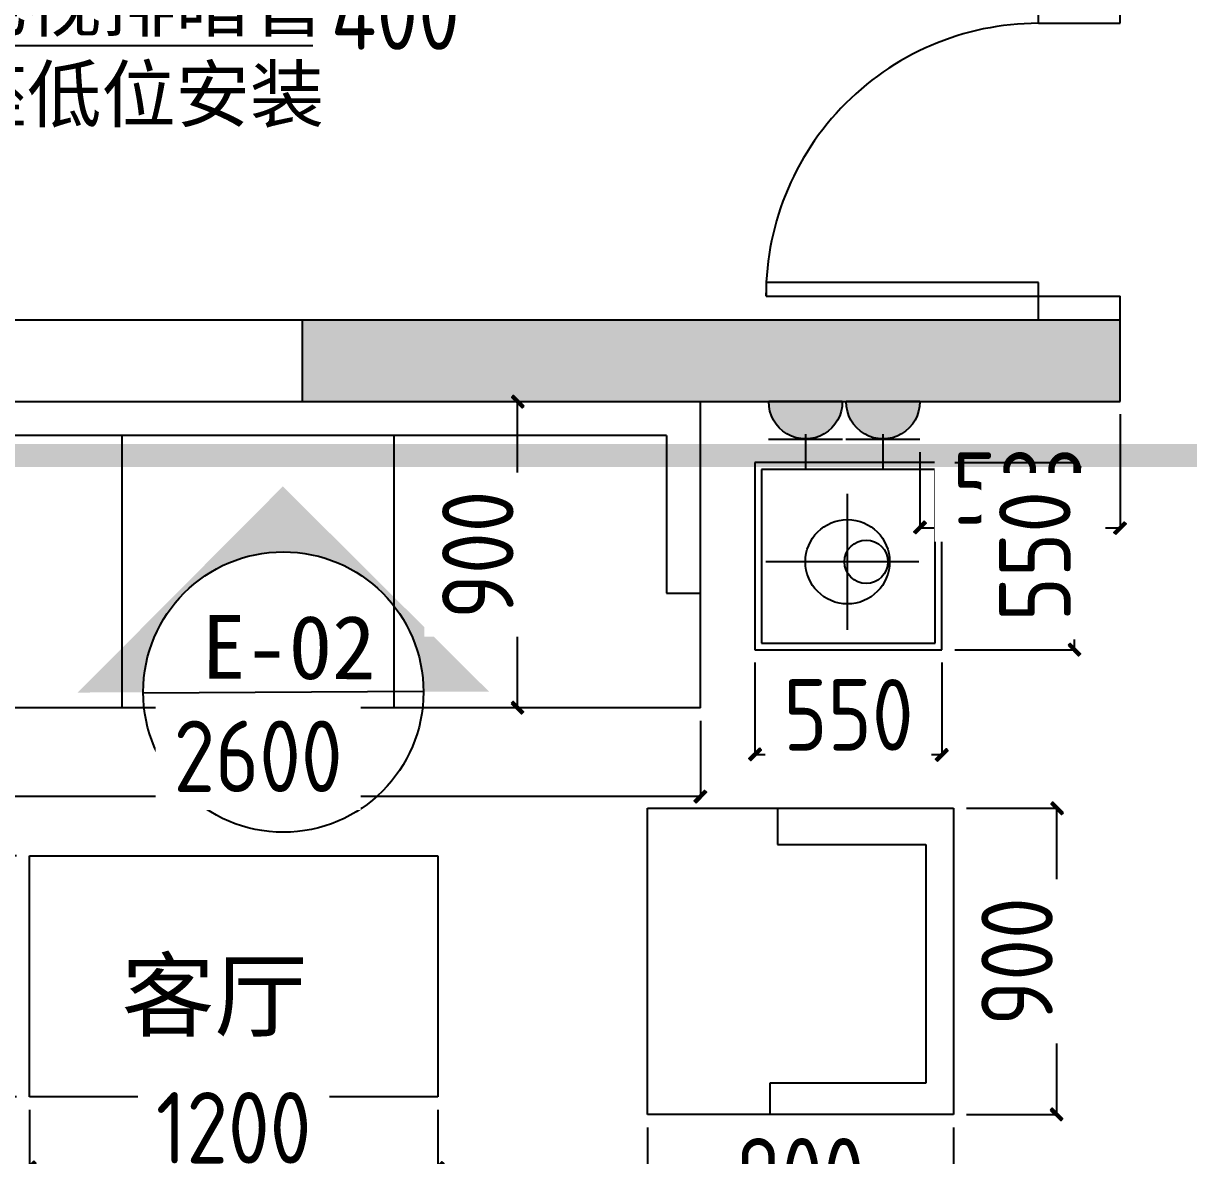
# Model space of a CAD drawing. Extents: x -74236 to 286982, y -14633 to 132816.
# Drawn here: x 120042 to 123466, y 108799 to 112126 of the extents above; entities that cross this region are included whole.
import ezdxf

# ---------------------------------------------------------------- set-up
doc = ezdxf.new("R2010")
doc.units = 0
doc.header["$LTSCALE"] = 10
doc.header["$MEASUREMENT"] = 0
doc.header["$PDSIZE"] = 5
for name, color, linetype in [('1活动家具', 4, 'Continuous'), ('4立面索引图', 2, 'Continuous'), ('8强弱电布置', 3, 'Continuous'), ('9给排水管线', 3, 'Continuous'), ('图框', 4, 'Continuous'), ('家具尺寸', 7, 'Continuous')]:
    doc.layers.add(name, color=color, linetype=linetype)
doc.styles.add('pw50', font='simhei.ttf', dxfattribs={"height": 100})
doc.styles.add('ROMANS', font='romans.shx', dxfattribs={"width": 0.7, "bigfont": 'hzdxf.shx'})
doc.styles.get("Standard").update_dxf_attribs({"font": 'gbenor.shx', "bigfont": 'gbcbig.shx'})
doc.dimstyles.new('TZ1-1', dxfattribs={"dimscale": 60, "dimtxt": 1.5, "dimasz": 1.5, "dimexe": 2, "dimexo": 1, "dimgap": 1, "dimtad": 1, "dimdec": 0, "dimrnd": 0.7, "dimzin": 0, "dimdsep": 46, "dimtxsty": 'ROMANS', "dimblk": 'ARCHTICK', "dimcen": 0, "dimdle": 2, "dimclrd": 250, "dimclre": 9, "dimclrt": 1, "dimadec": 0, "dimazin": 0, "dimtfac": 1, "dimtdec": 0, "dimtix": 1, "dimtmove": 2, "dimatfit": 3, "dimldrblk": 'DOT', "dimfxl": 1, "dimtolj": 1, "dimtzin": 0, "dimarcsym": 0})
doc.dimstyles.new('wl20', dxfattribs={"dimscale": 60, "dimtxt": 1.8, "dimasz": 0.03, "dimexe": 0, "dimexo": 0.625, "dimgap": 0.2, "dimtad": 1, "dimdec": 0, "dimrnd": 0.05, "dimdsep": 46, "dimtxsty": 'Standard', "dimblk": 'BZ', "dimcen": 0.06, "dimclrd": 127, "dimclre": 127, "dimclrt": 1, "dimadec": 0, "dimazin": 0, "dimtfac": 1, "dimtdec": 0, "dimtix": 1, "dimtmove": 2, "dimatfit": 3, "dimldrblk": 'jt', "dimfxl": 1, "dimtvp": 1, "dimtfill": 1, "dimtolj": 1, "dimtzin": 0, "dimarcsym": 0})

# ---------------------------------------------------------------- blocks, each defined once
blk = doc.blocks.new('fdgfsz')
blk.add_hatch(color=8).paths.add_polyline_path([(147682.2, 95207.6), (145278.7, 95207.6), (145278.7, 94967.6), (147682.2, 94967.6)])
at = {"color": 8}
for p, q in [((147682.2, 96078.6), (147682.2, 96497.6)), ((147442.2, 96078.6), (147442.2, 96227.6)), ((147442.2, 96078.6), (147682.2, 96078.6)), ((147442.2, 95277.6), (147682.2, 95277.6)), ((147442.2, 95207.6), (147442.2, 95277.6)), ((147682.2, 94967.6), (147682.2, 95277.6)), ((141882.2, 95207.6), (147682.2, 95207.6)), ((145278.7, 95207.6), (145278.7, 94967.6)), ((141642.2, 94967.6), (147682.2, 94967.6))]:
    blk.add_line(p, q, dxfattribs=at)
at = {"layer": '1活动家具', "color": 8}
for p, q in [((147442.2, 95317.6), (146642.2, 95317.6)), ((146642.2, 95317.6), (146642.2, 95277.6)), ((147442.2, 95277.6), (147442.2, 95317.6)), ((146642.2, 95277.6), (147442.2, 95277.6)), ((143848.6, 94967.6), (146449, 94967.6)), ((146449, 94067.6), (146449, 94967.6)), ((146349, 94867.6), (143948.6, 94867.6)), ((144748.6, 94867.6), (144748.6, 94067.6)), ((145549, 94067.6), (145549, 94867.6)), ((146349, 94867.6), (146349, 94404.2)), ((147158.5, 94788.2), (146608.5, 94788.2)), ((146608.5, 94788.2), (146608.5, 94238.2)), ((147138.5, 94768.2), (146628.5, 94768.2)), ((146628.5, 94768.2), (146628.5, 94258.2)), ((147138.5, 94258.2), (147138.5, 94768.2)), ((147158.5, 94238.2), (147158.5, 94788.2)), ((146880.8, 94296.9), (146880.8, 94696.9)), ((147090.4, 94496.9), (146640.4, 94496.9)), ((146959.8, 94496.9), (146880.8, 94496.9)), ((146349, 94404.2), (146449, 94404.2)), ((146349, 94404.2), (146449, 94404.2)), ((146628.5, 94258.2), (147138.5, 94258.2)), ((146608.5, 94238.2), (147158.5, 94238.2)), ((146449, 94067.6), (143848.6, 94067.6)), ((146292.7, 92873), (146292.7, 93773)), ((146292.7, 93773), (147192.7, 93773)), ((146675.3, 93773), (146675.3, 93666.4)), ((147192.7, 93773), (147192.7, 92873)), ((146675.3, 93666.4), (147110.6, 93666.4)), ((147110.6, 93666.4), (147110.6, 92965.7)), ((144476.8, 92924.9), (144476.8, 93632.9)), ((144476.8, 93632.9), (145677.2, 93632.9)), ((145677.2, 93632.9), (145677.2, 92924.9)), ((147110.6, 92965.7), (146652.2, 92965.7)), ((146652.2, 92965.7), (146652.2, 92873)), ((145677.2, 92924.9), (144476.8, 92924.9)), ((147192.7, 92873), (146292.7, 92873))]:
    blk.add_line(p, q, dxfattribs=at)
for centre, radius in [((146880.8, 94496.9), 123.8), ((146935.7, 94496.9), 63.9)]:
    blk.add_circle(centre, radius, dxfattribs=at)
blk.add_arc((147442.2, 95277.6), 801, 87.1376, 180, dxfattribs=at)
at = {"layer": '1活动家具', "color": 8, "style": 'pw50'}
blk.add_text('客厅', height=200, dxfattribs=at).set_placement((144747.6, 93123.2))
blk = doc.blocks.new('wsreyhurj')
at = {"layer": '8强弱电布置'}
blk.add_hatch(color=256, dxfattribs=at).paths.add_polyline_path([(3424.5, -572418.9), (3100.4, -572418.9, -1.018497)])
for p, q in [((3261.4, -572278.6), (3261.4, -572129.2)), ((3424, -572255.9), (3098, -572255.9)), ((3423.9, -572422.6), (3099.9, -572422.6))]:
    blk.add_line(p, q, dxfattribs=at)
blk.add_arc((3261.9, -572419.7), 162, 358.95, 181.05, dxfattribs=at)
blk = doc.blocks.new('_Dot')
at = {"color": 0, "linetype": 'ByBlock', "lineweight": -2}
blk.add_line((-0.5, 0), (-1, 0), dxfattribs=at)
at = {"color": 0, "linetype": 'ByBlock', "const_width": 0.5}
blk.add_lwpolyline([(-0.25, 0, 1), (0.25, 0, 1)], format="xyb", close=True, dxfattribs=at)
blk = doc.blocks.new('BZ')
at = {"layer": '图框', "linetype": 'Continuous'}
blk.add_hatch(color=2, dxfattribs=at).paths.add_polyline_path([(9.6, 6.5), (6.6, 9.4), (-10.5, -7.5), (-7.4, -10.7)])
blk.add_lwpolyline([(-7.4, -10.7), (9.6, 6.5), (6.6, 9.4), (-10.5, -7.5), (-7.4, -10.7)], dxfattribs=at)
blk = doc.blocks.new('*D476')
at = {"layer": '8强弱电布置', "color": 127, "lineweight": -2, "transparency": 16777216}
for p, q in [((123265, 110977.1), (123265, 110643.8)), ((122676, 110866), (122676, 110643.8)), ((122677.8, 110643.8), (123263.2, 110643.8))]:
    blk.add_line(p, q, dxfattribs=at)
at = {"layer": 'Defpoints', "color": 0, "transparency": 16777216}
for p in [(123265, 111014.6), (122676, 110903.5), (123265, 110643.8)]:
    blk.add_point(p, dxfattribs=at)
at = {"layer": '8强弱电布置', "color": 127, "lineweight": -2, "transparency": 16777216, "xscale": 1.8, "yscale": 1.8, "zscale": 1.8, "rotation": 180}
blk.add_blockref('BZ', (122676, 110643.8), dxfattribs=at)
at = {"layer": '8强弱电布置', "color": 127, "lineweight": -2, "transparency": 16777216, "xscale": 1.8, "yscale": 1.8, "zscale": 1.8}
blk.add_blockref('BZ', (123265, 110643.8), dxfattribs=at)
at = {"layer": '8强弱电布置', "color": 1, "transparency": 16777216, "insert": (122970.5, 110760.8), "char_height": 210, "attachment_point": 5, "bg_fill": 3, "box_fill_scale": 1.25, "bg_fill_color": 256, "bg_fill_true_color": 13158600, "bg_fill_transparency": 0}
blk.add_mtext('\\A1;589', dxfattribs=at)
blk = doc.blocks.new('jt')
at = {"layer": '图框', "linetype": 'Continuous'}
blk.add_hatch(color=2, dxfattribs=at).paths.add_polyline_path([(-22, 17.7), (-16.7, 22.2), (0, 0), (-16.7, -22), (-22, -17.6), (-5.7, 0)])
blk.add_lwpolyline([(-22, 17.7), (-16.7, 22.2), (0, 0), (-16.7, -22), (-22, -17.6), (-5.7, 0), (-22, 17.7)], dxfattribs=at)
blk = doc.blocks.new('*D549')
at = {"layer": 'Defpoints', "color": 0, "transparency": 16777216}
for p in [(119431.4, 110114.6), (122031.8, 110114.6), (122031.8, 109855.5)]:
    blk.add_point(p, dxfattribs=at)
at = {"layer": '家具尺寸', "color": 127, "lineweight": -2, "transparency": 16777216}
for p, q in [((119431.4, 110077.1), (119431.4, 109855.5)), ((122031.8, 110077.1), (122031.8, 109855.5)), ((119433.2, 109855.5), (122030, 109855.5))]:
    blk.add_line(p, q, dxfattribs=at)
at = {"layer": '家具尺寸', "color": 127, "lineweight": -2, "transparency": 16777216, "xscale": 1.8, "yscale": 1.8, "zscale": 1.8, "rotation": 180}
blk.add_blockref('BZ', (119431.4, 109855.5), dxfattribs=at)
at = {"layer": '家具尺寸', "color": 127, "lineweight": -2, "transparency": 16777216, "xscale": 1.8, "yscale": 1.8, "zscale": 1.8}
blk.add_blockref('BZ', (122031.8, 109855.5), dxfattribs=at)
at = {"layer": '家具尺寸', "color": 1, "transparency": 16777216, "insert": (120731.6, 109972.5), "char_height": 210, "attachment_point": 5, "bg_fill": 3, "box_fill_scale": 1.25, "bg_fill_color": 256, "bg_fill_true_color": 13158600, "bg_fill_transparency": 0}
blk.add_mtext('\\A1;2600', dxfattribs=at)
blk = doc.blocks.new('*D550')
at = {"layer": 'Defpoints', "color": 0, "transparency": 16777216}
for p in [(121490.6, 111014.6), (121494.3, 111014.6), (121490.6, 110114.6)]:
    blk.add_point(p, dxfattribs=at)
at = {"layer": '家具尺寸', "color": 127, "lineweight": -2, "transparency": 16777216}
blk.add_line((121494.3, 110116.4), (121494.3, 111012.8), dxfattribs=at)
at = {"layer": '家具尺寸', "color": 127, "lineweight": -2, "transparency": 16777216, "xscale": 1.8, "yscale": 1.8, "zscale": 1.8}
for p, rotation in [((121494.3, 111014.6), 90), ((121494.3, 110114.6), 270)]:
    blk.add_blockref('BZ', p, dxfattribs=dict(at, rotation=rotation))
at = {"layer": '家具尺寸', "color": 1, "transparency": 16777216, "insert": (121377.3, 110564.6), "char_height": 210, "attachment_point": 5, "rotation": 90, "bg_fill": 3, "box_fill_scale": 1.25, "bg_fill_color": 256, "bg_fill_true_color": 13158600, "bg_fill_transparency": 0}
blk.add_mtext('\\A1;900', dxfattribs=at)
blk = doc.blocks.new('*D551')
at = {"layer": 'Defpoints', "color": 0, "transparency": 16777216}
for p in [(120059.6, 108971.8), (121260.1, 108971.8), (120059.6, 108764.2)]:
    blk.add_point(p, dxfattribs=at)
at = {"layer": '家具尺寸', "color": 127, "lineweight": -2, "transparency": 16777216}
for p, q in [((120059.6, 108934.3), (120059.6, 108764.2)), ((121260.1, 108934.3), (121260.1, 108764.2)), ((121258.3, 108764.2), (120061.4, 108764.2))]:
    blk.add_line(p, q, dxfattribs=at)
at = {"layer": '家具尺寸', "color": 127, "lineweight": -2, "transparency": 16777216, "xscale": 1.8, "yscale": 1.8, "zscale": 1.8, "rotation": 180}
blk.add_blockref('BZ', (120059.6, 108764.2), dxfattribs=at)
at = {"layer": '家具尺寸', "color": 127, "lineweight": -2, "transparency": 16777216, "xscale": 1.8, "yscale": 1.8, "zscale": 1.8}
blk.add_blockref('BZ', (121260.1, 108764.2), dxfattribs=at)
at = {"layer": '家具尺寸', "color": 1, "transparency": 16777216, "insert": (120659.8, 108881.2), "char_height": 210, "attachment_point": 5, "bg_fill": 3, "box_fill_scale": 1.25, "bg_fill_color": 256, "bg_fill_true_color": 13158600, "bg_fill_transparency": 0}
blk.add_mtext('\\A1;1200', dxfattribs=at)
blk = doc.blocks.new('*D552')
at = {"layer": 'Defpoints', "color": 0, "transparency": 16777216}
for p in [(119837.1, 109679.9), (120059.6, 109679.9), (120059.6, 108971.8)]:
    blk.add_point(p, dxfattribs=at)
at = {"layer": '家具尺寸', "color": 127, "lineweight": -2, "transparency": 16777216}
for p, q in [((120022.1, 109679.9), (119837.1, 109679.9)), ((119837.1, 108973.6), (119837.1, 109678.1)), ((120022.1, 108971.8), (119837.1, 108971.8))]:
    blk.add_line(p, q, dxfattribs=at)
at = {"layer": '家具尺寸', "color": 127, "lineweight": -2, "transparency": 16777216, "xscale": 1.8, "yscale": 1.8, "zscale": 1.8}
for p, rotation in [((119837.1, 109679.9), 90), ((119837.1, 108971.8), 270)]:
    blk.add_blockref('BZ', p, dxfattribs=dict(at, rotation=rotation))
at = {"layer": '家具尺寸', "color": 1, "transparency": 16777216, "insert": (119720.1, 109325.8), "char_height": 210, "attachment_point": 5, "rotation": 90, "bg_fill": 3, "box_fill_scale": 1.25, "bg_fill_color": 256, "bg_fill_true_color": 13158600, "bg_fill_transparency": 0}
blk.add_mtext('\\A1;708', dxfattribs=at)
blk = doc.blocks.new('*D553')
at = {"layer": 'Defpoints', "color": 0, "transparency": 16777216}
for p in [(121875.5, 108920), (122775.5, 108920), (122775.5, 108629.2)]:
    blk.add_point(p, dxfattribs=at)
at = {"layer": '家具尺寸', "color": 127, "lineweight": -2, "transparency": 16777216}
for p, q in [((121875.5, 108882.5), (121875.5, 108629.2)), ((122775.5, 108882.5), (122775.5, 108629.2)), ((121877.3, 108629.2), (122773.7, 108629.2))]:
    blk.add_line(p, q, dxfattribs=at)
at = {"layer": '家具尺寸', "color": 127, "lineweight": -2, "transparency": 16777216, "xscale": 1.8, "yscale": 1.8, "zscale": 1.8, "rotation": 180}
blk.add_blockref('BZ', (121875.5, 108629.2), dxfattribs=at)
at = {"layer": '家具尺寸', "color": 127, "lineweight": -2, "transparency": 16777216, "xscale": 1.8, "yscale": 1.8, "zscale": 1.8}
blk.add_blockref('BZ', (122775.5, 108629.2), dxfattribs=at)
at = {"layer": '家具尺寸', "color": 1, "transparency": 16777216, "insert": (122325.5, 108746.2), "char_height": 210, "attachment_point": 5, "bg_fill": 3, "box_fill_scale": 1.25, "bg_fill_color": 256, "bg_fill_true_color": 13158600, "bg_fill_transparency": 0}
blk.add_mtext('\\A1;900', dxfattribs=at)
blk = doc.blocks.new('*D554')
at = {"layer": 'Defpoints', "color": 0, "transparency": 16777216}
for p in [(122775.5, 109820), (123078.8, 109820), (122775.5, 108920)]:
    blk.add_point(p, dxfattribs=at)
at = {"layer": '家具尺寸', "color": 127, "lineweight": -2, "transparency": 16777216}
for p, q in [((122813, 109820), (123078.8, 109820)), ((123078.8, 108921.8), (123078.8, 109818.2)), ((122813, 108920), (123078.8, 108920))]:
    blk.add_line(p, q, dxfattribs=at)
at = {"layer": '家具尺寸', "color": 127, "lineweight": -2, "transparency": 16777216, "xscale": 1.8, "yscale": 1.8, "zscale": 1.8}
for p, rotation in [((123078.8, 109820), 90), ((123078.8, 108920), 270)]:
    blk.add_blockref('BZ', p, dxfattribs=dict(at, rotation=rotation))
at = {"layer": '家具尺寸', "color": 1, "transparency": 16777216, "insert": (122961.8, 109370), "char_height": 210, "attachment_point": 5, "rotation": 90, "bg_fill": 3, "box_fill_scale": 1.25, "bg_fill_color": 256, "bg_fill_true_color": 13158600, "bg_fill_transparency": 0}
blk.add_mtext('\\A1;900', dxfattribs=at)
blk = doc.blocks.new('*D557')
at = {"layer": 'Defpoints', "color": 0, "transparency": 16777216}
for p in [(122741.3, 110835.2), (123131.1, 110835.2), (122741.3, 110285.2)]:
    blk.add_point(p, dxfattribs=at)
at = {"layer": '家具尺寸', "color": 127, "lineweight": -2, "transparency": 16777216}
for p, q in [((122778.8, 110835.2), (123131.1, 110835.2)), ((123131.1, 110287), (123131.1, 110833.4)), ((122778.8, 110285.2), (123131.1, 110285.2))]:
    blk.add_line(p, q, dxfattribs=at)
at = {"layer": '家具尺寸', "color": 127, "lineweight": -2, "transparency": 16777216, "xscale": 1.8, "yscale": 1.8, "zscale": 1.8}
for p, rotation in [((123131.1, 110835.2), 90), ((123131.1, 110285.2), 270)]:
    blk.add_blockref('BZ', p, dxfattribs=dict(at, rotation=rotation))
at = {"layer": '家具尺寸', "color": 1, "transparency": 16777216, "insert": (123014.1, 110560.2), "char_height": 210, "attachment_point": 5, "rotation": 90, "bg_fill": 3, "box_fill_scale": 1.25, "bg_fill_color": 256, "bg_fill_true_color": 13158600, "bg_fill_transparency": 0}
blk.add_mtext('\\A1;550', dxfattribs=at)
blk = doc.blocks.new('*D558')
at = {"layer": 'Defpoints', "color": 0, "transparency": 16777216}
for p in [(122191.3, 110285.2), (122741.3, 110285.2), (122741.3, 109977.3)]:
    blk.add_point(p, dxfattribs=at)
at = {"layer": '家具尺寸', "color": 127, "lineweight": -2, "transparency": 16777216}
for p, q in [((122191.3, 110247.7), (122191.3, 109977.3)), ((122741.3, 110247.7), (122741.3, 109977.3)), ((122193.1, 109977.3), (122739.5, 109977.3))]:
    blk.add_line(p, q, dxfattribs=at)
at = {"layer": '家具尺寸', "color": 127, "lineweight": -2, "transparency": 16777216, "xscale": 1.8, "yscale": 1.8, "zscale": 1.8, "rotation": 180}
blk.add_blockref('BZ', (122191.3, 109977.3), dxfattribs=at)
at = {"layer": '家具尺寸', "color": 127, "lineweight": -2, "transparency": 16777216, "xscale": 1.8, "yscale": 1.8, "zscale": 1.8}
blk.add_blockref('BZ', (122741.3, 109977.3), dxfattribs=at)
at = {"layer": '家具尺寸', "color": 1, "transparency": 16777216, "insert": (122466.3, 110094.3), "char_height": 210, "attachment_point": 5, "bg_fill": 3, "box_fill_scale": 1.25, "bg_fill_color": 256, "bg_fill_true_color": 13158600, "bg_fill_transparency": 0}
blk.add_mtext('\\A1;550', dxfattribs=at)
blk = doc.blocks.new('*D571')
at = {"layer": 'Defpoints', "color": 0, "transparency": 16777216}
for p in [(120935, 112374.6), (121334.6, 112374.6)]:
    blk.add_point(p, dxfattribs=at)
at = {"layer": '家具尺寸', "color": 127, "lineweight": -2, "transparency": 16777216}
for p, q in [((120935, 112337.1), (120935, 112035.8)), ((121334.6, 112337.1), (121334.6, 112035.8)), ((121332.8, 112035.8), (120936.8, 112035.8))]:
    blk.add_line(p, q, dxfattribs=at)
at = {"layer": '家具尺寸', "color": 127, "lineweight": -2, "transparency": 16777216, "xscale": 1.8, "yscale": 1.8, "zscale": 1.8, "rotation": 180}
blk.add_blockref('BZ', (120935, 112035.8), dxfattribs=at)
at = {"layer": '家具尺寸', "color": 127, "lineweight": -2, "transparency": 16777216, "xscale": 1.8, "yscale": 1.8, "zscale": 1.8}
blk.add_blockref('BZ', (121334.6, 112035.8), dxfattribs=at)
at = {"layer": '家具尺寸', "color": 1, "transparency": 16777216, "insert": (121134.8, 112152.8), "char_height": 210, "attachment_point": 5, "bg_fill": 3, "box_fill_scale": 1.25, "bg_fill_color": 256, "bg_fill_true_color": 13158600, "bg_fill_transparency": 0}
blk.add_mtext('\\A1;400', dxfattribs=at)
at = {"layer": 'Defpoints', "color": 0, "transparency": 16777216}
blk.add_point((120935, 112035.8), dxfattribs=at)

msp = doc.modelspace()

# ---------------------------------------------------------------- hatches: boundary and pattern name
at = {"layer": '4立面索引图'}
msp.add_hatch(color=3, dxfattribs=at).paths.add_polyline_path([(120804.4, 110765.3), (120201.8, 110159.8), (120394, 110160.3, -1), (121217.7, 110162.3), (121409.9, 110162.7)])

# ---------------------------------------------------------------- linework, layer by layer
at = {"layer": '4立面索引图', "color": 3}
msp.add_line((120394, 110158.8), (121217.7, 110163.8), dxfattribs=at)
msp.add_circle((120805.8, 110161.3), 411.8, dxfattribs=at)

# ---------------------------------------------------------------- block references
at = {"color": 253}
msp.add_blockref('fdgfsz', (-24417.2, 16047), dxfattribs=at)
at = {"layer": '8强弱电布置', "xscale": -0.6666666666023958, "yscale": 0.6666666666023958, "zscale": 0.6666666666023958, "rotation": 180}
for p in [(120165.8, -270600.5), (120393.3, -270600.5)]:
    msp.add_blockref('wsreyhurj', p, dxfattribs=at)

# ---------------------------------------------------------------- texts
at = {"layer": '4立面索引图', "color": 2, "attachment_point": 9, "rotation": 359.7927, "style": 'pw50'}
for s, insert, char_height, width in [('E-02', (121076.1, 110195.7), 187.2, 793.52), ('{\\fArial|b0|i0|c0|p32;16}', (120979, 109834.2), 274.56, 353.196)]:
    msp.add_mtext(s, dxfattribs=dict(at, insert=insert, char_height=char_height, width=width))
at = {"layer": '8强弱电布置', "color": 1, "insert": (120925.9, 111818.8), "char_height": 160, "width": 2358.973, "attachment_point": 9, "style": 'pw50'}
msp.add_mtext('挂壁电视排暗管\\P插座低位安装', dxfattribs=at)

# ---------------------------------------------------------------- leaders
at = {"layer": '8强弱电布置'}
msp.add_leader([(119192.9, 111365.7), (119368.4, 112060), (120917.4, 112060)], dimstyle='TZ1-1', override={"dimasz": 1, "dimtad": 0, "dimfxl": 300, "dimfxlon": 1}, dxfattribs=at)

# ---------------------------------------------------------------- next in the draw order: dimensions: what is measured, and where the dimension line sits
at = {"layer": '8强弱电布置', "color": 253}
dim = msp.add_linear_dim(base=(123265, 110643.8), p1=(122676, 110903.5), p2=(123265, 111014.6), dimstyle='wl20', override={"dimtxt": 3.5, "dimfxl": 300, "dimfxlon": 1, "dimarcsym": 1}, dxfattribs=at)
dim.commit()
dim.dimension.update_dxf_attribs({"geometry": '*D476', "text_midpoint": (122970.5, 110760.8)})
at = {"layer": '家具尺寸', "color": 6}
for base, p1, p2, picture, middle in [((120935, 112035.8), (121334.6, 112374.6), (120935, 112374.6), '*D571', (121134.8, 112152.8)), ((122031.8, 109855.5), (119431.4, 110114.6), (122031.8, 110114.6), '*D549', (120731.6, 109972.5)), ((120059.6216, 108764.2234), (121260.0558, 108971.8172), (120059.6216, 108971.8172), '*D551', (120659.8387, 108881.2234)), ((122775.5, 108629.2), (121875.5, 108920), (122775.5, 108920), '*D553', (122325.5, 108746.2))]:
    dim = msp.add_linear_dim(base=base, p1=p1, p2=p2, dimstyle='wl20', override={"dimtxt": 3.5, "dimfxl": 300, "dimfxlon": 1, "dimarcsym": 1}, dxfattribs=at)
    dim.commit()
    dim.dimension.update_dxf_attribs({"geometry": picture, "text_midpoint": middle})

# ---------------------------------------------------------------- next in the draw order: dimensions: what is measured, and where the dimension line sits
for base, p1, p2, picture, middle in [((121494.3, 111014.6), (121490.6, 110114.6), (121490.6, 111014.6), '*D550', (121377.3, 110564.6)), ((123131.1, 110835.2), (122741.3, 110285.2), (122741.3, 110835.2), '*D557', (123014.1, 110560.2)), ((123078.8, 109820), (122775.5, 108920), (122775.5, 109820), '*D554', (122961.8, 109370)), ((119837.1, 109679.9), (120059.6, 108971.8), (120059.6, 109679.9), '*D552', (119720.1, 109325.8))]:
    dim = msp.add_linear_dim(base=base, p1=p1, p2=p2, angle=90, dimstyle='wl20', override={"dimtxt": 3.5, "dimfxl": 300, "dimfxlon": 1, "dimarcsym": 1}, dxfattribs=at)
    dim.commit()
    dim.dimension.update_dxf_attribs({"geometry": picture, "text_midpoint": middle})

# ---------------------------------------------------------------- next in the draw order: linework, layer by layer
at = {"layer": '9给排水管线', "const_width": 67.5}
msp.add_lwpolyline([(124339.9, 111115), (124339.9, 110855.8), (117771.9, 110855.8)], dxfattribs=at)

# ---------------------------------------------------------------- next in the draw order: dimensions: what is measured, and where the dimension line sits
at = {"layer": '家具尺寸', "color": 6}
dim = msp.add_linear_dim(base=(122741.3, 109977.3), p1=(122191.3, 110285.2), p2=(122741.3, 110285.2), dimstyle='wl20', override={"dimtxt": 3.5, "dimfxl": 300, "dimfxlon": 1, "dimarcsym": 1}, dxfattribs=at)
dim.commit()
dim.dimension.update_dxf_attribs({"geometry": '*D558', "text_midpoint": (122466.3, 110094.3)})

doc.saveas('drawing.dxf')
